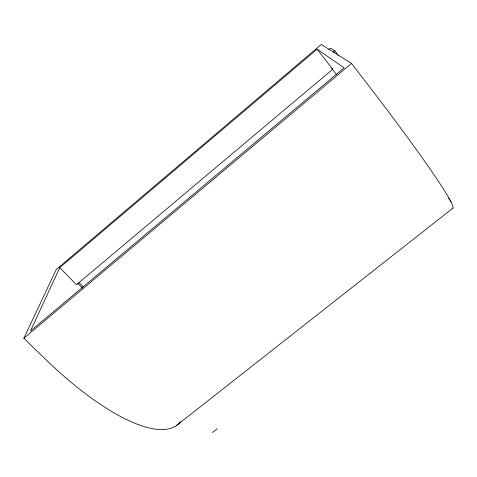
<?xml version="1.0" encoding="UTF-8"?>
<svg xmlns="http://www.w3.org/2000/svg" width="477" height="477" viewBox="0 0 477 477"><rect width="100%" height="100%" fill="white"/><g stroke="black" fill="none" stroke-linecap="round" stroke-linejoin="round"><path stroke-width="0.72" d="M59.75 267.675L30.45 331.014L344.132 67.782L317.11 49.203L59.75 267.675L76.481 284.757L332.707 69.254L317.11 49.203M180.527 421.71A177.098 57.753 48.4 0 1 44.558 358.37L23.85 338.265L56.256 269.511L321.265 44.474L351.549 63.417L370.486 88.078A189.387 9.874 51.8 0 1 452.339 208.312M328.802 49.656L330.507 48.213L334.872 50.878L338.509 55.594M333.214 52.279L334.872 50.878M23.85 338.265L351.549 63.417M176.681 425.359L453.025 208.079M212.408 432.526L217.118 428.865M332.707 69.254L331.831 68.593L336.404 74.472M79.122 282.646L83.284 286.904M77.751 283.344L82.432 288.138M448.535 198.301L451.266 201.837"/></g></svg>
